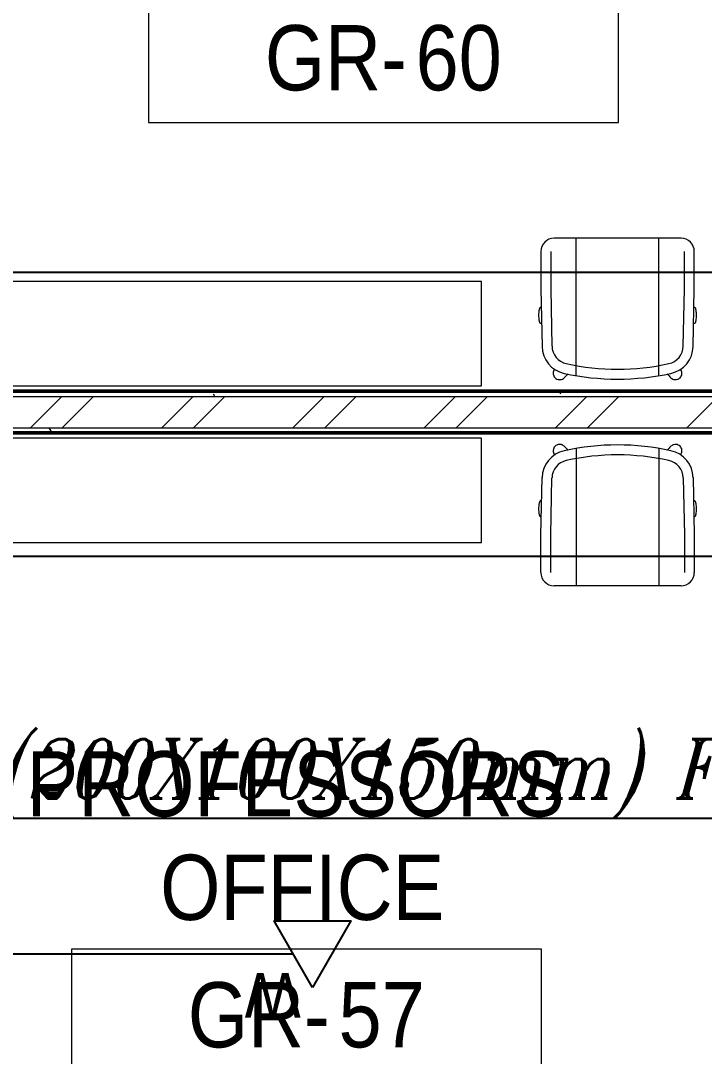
# Model space of a CAD drawing. Header units: millimetres. Extents: x -9358 to 257996, y -67499 to 9117.
# Drawn here: x 12446 to 15064, y -23118 to -19148 of the extents above; entities that cross this region are included whole.
import ezdxf
from ezdxf import colors
from ezdxf.entities.mleader import LeaderData, LeaderLine
from ezdxf.math import Vec2, Vec3

# ---------------------------------------------------------------- set-up
doc = ezdxf.new("R2010")
doc.units = ezdxf.units.MM
doc.header["$LTSCALE"] = 1000
for name, color, linetype, lineweight in [('A-FRN', 8, 'Continuous', 9), ('A-ROM-NAM', 8, 'Continuous', 9), ('A-WAL-CLD', 8, 'Continuous', 9), ('A-WAL-CMU', 8, 'Continuous', 50), ('A-WAL-PAT-1', 8, 'Continuous', 9)]:
    doc.layers.add(name, color=color, linetype=linetype, lineweight=lineweight)
for name, color, linetype in [('CCTVNET', 6, 'Continuous'), ('DATANET', 4, 'Continuous'), ('LC-T-OUTLET', 4, 'Continuous')]:
    doc.layers.add(name, color=color, linetype=linetype)
doc.styles.add('Arial_5', font='arial.ttf', dxfattribs={"width": 0.85, "height": 200})
doc.styles.add('ELEC', font='romant.shx', dxfattribs={"width": 0.8, "oblique": 15, "height": 0.18})
pattern_1 = [(0, (0, 0), (812.8, 203.2), [33.528, -576.072, 33.528, -576.072, -3251.2]), (0, (0, 0), (812.8, 203.2), [-1219.2, 33.528, -1185.672, 33.528, -576.072, -1422.4]), (0, (0, 0), (812.8, 203.2), [-3048, 33.528, -372.872, 33.528, -982.472]), (120, (304.8, 101.6), (-582.3764, 602.3054), [33.528, -576.072, 33.528, -576.072, -3251.2]), (120, (304.8, 101.6), (-582.3764, 602.3054), [-1219.2, 33.528, -1185.672, 33.528, -576.072, -1422.4]), (120, (304.8, 101.6), (-582.3764, 602.3054), [-3048, 33.528, -372.872, 33.528, -982.472]), (240, (406.4, 508), (-230.4236, -805.5054), [33.528, -576.072, 33.528, -576.072, -3251.2]), (240, (406.4, 508), (-230.4236, -805.5054), [-1219.2, 33.528, -1185.672, 33.528, -576.072, -1422.4]), (240, (406.4, 508), (-230.4236, -805.5054), [-3048, 33.528, -372.872, 33.528, -982.472])]

# ---------------------------------------------------------------- blocks, each defined once
blk = doc.blocks.new('D-W')
at = {"color": 3, "elevation": 0}
blk.add_lwpolyline([(0, 254.5), (146.9, 0), (-146.9, 0), (0, 254.5)], dxfattribs=at)
at = {"layer": 'LC-T-OUTLET', "color": 2}
blk.add_attdef('W', (77.2, 236.3, 0), '', height=170, dxfattribs=at)
blk = doc.blocks.new('Scoop_Conference_Swivel_Chair_14893 - Scoop_Conference_Swivel_Chair_14893-746239-01-Ground Floor Furniture Plan')
at = {"layer": 'A-FRN'}
for p, q in [((243.1, 190.7), (-243.1, 190.7)), ((-158.6, -336.1), (-158.6, 190.7)), ((158.6, -336.1), (158.6, 190.7)), ((-293.9, 139.9), (-293.9, -5.1)), ((-255.8, 139.9), (-255.8, -4.7)), ((255.8, -4.7), (255.8, 139.9)), ((293.9, -5.1), (293.9, 139.9)), ((-293.9, -5.1), (-289.4, -224)), ((-255.8, -4.7), (-251.3, -223.2)), ((251.3, -223.2), (255.8, -4.7)), ((289.4, -224), (293.9, -5.1)), ((-292.5, -74.7), (-296, -74.7)), ((296, -74.7), (292.5, -74.7)), ((-296, -134.7), (-291.2, -134.7)), ((291.2, -134.7), (296, -134.7))]:
    blk.add_line(p, q, dxfattribs=at)
for centre, radius, start, end in [((-243.1, 139.9), 50.8, 90, 180), ((243.1, 139.9), 50.8, 0, 90), ((-181.4, -221.7), 108, 181.1926, 257.6483), ((-181.4, -221.7), 69.8, 181.1926, 257.6483), ((181.4, -221.7), 69.9, 282.3517, 358.8074), ((181.4, -221.7), 108, 282.3517, 358.8074), ((0, 606.8), 918, 257.6483, 282.3517), ((-221.9, -326.6), 24.9, 185.2328, 189), ((-221.9, -326.6), 24.9, 221.5152, 225), ((-221.9, -326.6), 24.9, 225, 228.4875), ((-221.9, -326.6), 24.9, 261, 264.7647), ((0, 606.8), 956.1, 257.6483, 282.3517)]:
    blk.add_arc(centre, radius, start, end, dxfattribs=at)
for points, knots in [([(-296, -134.7), (-296.5, -134.7), (-297.2, -133.8), (-298.3, -130.8), (-299, -127.8), (-299.8, -124.1), (-300.6, -118.4), (-301.3, -110), (-301.3, -99.3), (-300.6, -91), (-299.8, -85.2), (-299, -81.5), (-298.3, -78.5), (-297.2, -75.6), (-296.5, -74.7), (-296, -74.7)], [-1, -1, -1, -1, -0.888889, -0.833333, -0.777778, -0.722222, -0.666667, -0.555556, -0.444444, -0.333333, -0.277778, -0.222222, -0.166667, -0.111111, 0, 0, 0, 0]), ([(296, -74.7), (296.5, -74.7), (297.2, -75.6), (298.3, -78.5), (299, -81.5), (299.8, -85.2), (300.6, -91), (301.3, -99.3), (301.3, -110), (300.6, -118.4), (299.8, -124.1), (299, -127.8), (298.3, -130.8), (297.2, -133.8), (296.5, -134.7), (296, -134.7)], [-1, -1, -1, -1, -0.888889, -0.833333, -0.777778, -0.722222, -0.666667, -0.555556, -0.444444, -0.333333, -0.277778, -0.222222, -0.166667, -0.111111, 0, 0, 0, 0]), ([(-241.2, -310.9), (-242, -311.9), (-243.3, -313.8), (-244.9, -316.9), (-245.9, -320), (-246.6, -323.2), (-246.9, -327.5), (-246.1, -333.7), (-242.7, -341.1), (-236.4, -347.4), (-228.3, -351.1), (-219.5, -351.8), (-211.1, -349.5), (-206.3, -346.2), (-204.3, -344.2)], [-0.9668069, -0.9668069, -0.9668069, -0.9668069, -0.9166667, -0.875, -0.8333333, -0.7916667, -0.75, -0.6666667, -0.5555556, -0.4444444, -0.3333333, -0.2222222, -0.1111111, 0, 0, 0, 0]), ([(239.5, -344.2), (241.3, -342.3), (244.5, -337.9), (246.9, -330.3), (246.8, -322.4), (244.6, -315.8), (242.3, -312.2), (241.2, -310.9)], [-1, -1, -1, -1, -0.8, -0.6, -0.4, -0.2, -0.0666114, -0.0666114, -0.0666114, -0.0666114]), ([(204.3, -344.2), (206.3, -346.1), (210.8, -349.3), (219.8, -352), (230.2, -350.9), (236.8, -346.8), (239.5, -344.2)], [-1, -1, -1, -1, -0.785714, -0.571429, -0.285714, 0, 0, 0, 0])]:
    blk.add_open_spline(points, degree=3, knots=knots, dxfattribs=at)
for points in [[(-204.3, -344.2), (-199.5, -339.3), (-194.6, -334.4), (-189.8, -329.6)], [(189.8, -329.6), (194.6, -334.4), (199.5, -339.3), (204.3, -344.2)]]:
    blk.add_open_spline(points, degree=3, dxfattribs=at)
blk = doc.blocks.new('Scoop_Conference_Swivel_Chair_14893 - Scoop_Conference_Swivel_Chair_14893-748504-01-Ground Floor Furniture Plan')
at = {"layer": 'A-FRN'}
for p, q in [((-158.6, 336.1), (-158.6, -190.7)), ((158.6, 336.1), (158.6, -190.7)), ((-293.9, 5.1), (-289.4, 224)), ((-255.8, 4.7), (-251.3, 223.2)), ((251.3, 223.2), (255.8, 4.7)), ((289.4, 224), (293.9, 5.1)), ((-291.2, 134.7), (-296, 134.7)), ((296, 134.7), (291.2, 134.7)), ((-296, 74.7), (-292.5, 74.7)), ((292.5, 74.7), (296, 74.7)), ((-293.9, -139.9), (-293.9, 5.1)), ((-255.8, -139.9), (-255.8, 4.7)), ((255.8, 4.7), (255.8, -139.9)), ((293.9, 5.1), (293.9, -139.9)), ((243.1, -190.7), (-243.1, -190.7))]:
    blk.add_line(p, q, dxfattribs=at)
for centre, radius, start, end in [((-181.4, 221.7), 107.9, 102.3517, 178.8074), ((-221.9, 326.6), 24.9, 171, 174.7672), ((-221.9, 326.6), 24.9, 135, 138.4848), ((-221.9, 326.6), 24.9, 131.5125, 135), ((-221.9, 326.6), 24.9, 95.2353, 99), ((0, -606.8), 956.1, 77.6483, 102.3517), ((181.4, 221.7), 108, 1.1926, 77.6483), ((-181.4, 221.7), 69.8, 102.3517, 178.8074), ((0, -606.8), 918, 77.6483, 102.3517), ((181.4, 221.7), 69.9, 1.1926, 77.6483), ((-243.1, -139.9), 50.8, 180, 270), ((243.1, -139.9), 50.8, 270, 0)]:
    blk.add_arc(centre, radius, start, end, dxfattribs=at)
for points, knots in [([(-204.3, 344.2), (-205.8, 345.7), (-208.4, 347.6), (-212.2, 349.6), (-215.3, 350.6), (-218.5, 351.3), (-222.8, 351.6), (-229, 350.8), (-236.4, 347.4), (-242.7, 341.1), (-246.4, 333), (-247.1, 324.2), (-245, 316.6), (-242.4, 312.5), (-241.2, 310.9)], [-1, -1, -1, -1, -0.9166667, -0.875, -0.8333333, -0.7916667, -0.75, -0.6666667, -0.5555556, -0.4444444, -0.3333333, -0.2222222, -0.1111111, -0.0331931, -0.0331931, -0.0331931, -0.0331931]), ([(239.5, 344.2), (237.5, 346.2), (232.8, 349.5), (223.6, 352), (215.1, 351), (208.5, 347.7), (205.6, 345.4), (204.3, 344.2)], [-1, -1, -1, -1, -0.785714, -0.571429, -0.285714, -0.142857, 0, 0, 0, 0]), ([(241.2, 310.9), (243.1, 313.2), (245, 316.7), (246.3, 321.5), (246.9, 325.4), (246.7, 331), (244.5, 337.9), (241.3, 342.3), (239.5, 344.2)], [-0.9333886, -0.9333886, -0.9333886, -0.9333886, -0.7, -0.625, -0.55, -0.4, -0.2, 0, 0, 0, 0]), ([(-296, 74.7), (-296.5, 74.7), (-297.2, 75.6), (-298.3, 78.5), (-299, 81.5), (-299.8, 85.2), (-300.6, 91), (-301.3, 99.3), (-301.3, 110), (-300.6, 118.4), (-299.8, 124.1), (-299, 127.8), (-298.3, 130.8), (-297.2, 133.8), (-296.5, 134.7), (-296, 134.7)], [-1, -1, -1, -1, -0.888889, -0.833333, -0.777778, -0.722222, -0.666667, -0.555556, -0.444444, -0.333333, -0.277778, -0.222222, -0.166667, -0.111111, 0, 0, 0, 0]), ([(296, 134.7), (296.5, 134.7), (297.2, 133.8), (298.3, 130.8), (299, 127.8), (299.8, 124.1), (300.6, 118.4), (301.3, 110), (301.3, 99.3), (300.6, 91), (299.8, 85.2), (299, 81.5), (298.3, 78.5), (297.2, 75.6), (296.5, 74.7), (296, 74.7)], [-1, -1, -1, -1, -0.888889, -0.833333, -0.777778, -0.722222, -0.666667, -0.555556, -0.444444, -0.333333, -0.277778, -0.222222, -0.166667, -0.111111, 0, 0, 0, 0])]:
    blk.add_open_spline(points, degree=3, knots=knots, dxfattribs=at)
for points in [[(-189.8, 329.6), (-194.6, 334.4), (-199.5, 339.3), (-204.3, 344.2)], [(204.3, 344.2), (199.5, 339.3), (194.6, 334.4), (189.8, 329.6)]]:
    blk.add_open_spline(points, degree=3, dxfattribs=at)
blk = doc.blocks.new('Walls 249 - Walls 41-1952091-01-Ground Floor Furniture Plan')
at = {"layer": 'A-FRN'}
for p, q in [((25274.7, -24881.6), (25274.7, -25281.6)), ((27604.7, -24881.6), (25274.7, -24881.6)), ((27604.7, -25281.6), (27604.7, -24881.6)), ((25274.7, -25281.6), (27604.7, -25281.6))]:
    blk.add_line(p, q, dxfattribs=at)
blk = doc.blocks.new('Walls 251 - Walls 41-1952125-01-Ground Floor Furniture Plan')
at = {"layer": 'A-FRN'}
for p, q in [((27604.7, -15718.4), (25274.7, -15718.4)), ((25274.7, -15718.4), (25274.7, -16118.4)), ((27604.7, -16118.4), (27604.7, -15718.4)), ((25274.7, -16118.4), (27604.7, -16118.4))]:
    blk.add_line(p, q, dxfattribs=at)
blk = doc.blocks.new('M_Room Tag_Small - M_Room Tag_Small-919701-01-Ground Floor Furniture Plan')
at = {"layer": 'A-ROM-NAM'}
for p, q in [((9, 2.5), (-9, 2.5)), ((-9, 2.5), (-9, -2.5)), ((9, -2.5), (9, 2.5)), ((-9, -2.5), (9, -2.5))]:
    blk.add_line(p, q, dxfattribs=at)
blk = doc.blocks.new('G')
at = {"layer": 'A-WAL-PAT-1'}
h = blk.add_hatch(dxfattribs=at)
h.set_pattern_fill('FP_1', color=256, style=0, pattern_type=2)
h.set_pattern_definition([(45, (0, 0), (-251.447, 251.447), []), (45, (0, 381), (-251.447, 251.447), [])])
h.paths.add_polyline_path([(16750, -20560), (16750, -20440), (10800, -20440), (10800, -20560), (16354.9, -20560)], flags=0)
h.paths.add_polyline_path([(10760, -20560), (10780, -20560), (10780, -20440), (10760, -20440)], flags=0)
h = blk.add_hatch(dxfattribs=at)
h.set_pattern_fill('FP_2', color=256, style=0, pattern_type=2)
h.set_pattern_definition(pattern_1)
h.paths.add_polyline_path([(10800, -20560), (10800, -20440), (16330, -20440), (16330, -20420), (10780, -20420), (10780, -20560)], flags=0)
h.paths.add_polyline_path([(16750, -20440), (16750, -20420), (16350, -20420), (16350, -20440), (16354.9, -20440)], flags=0)
h = blk.add_hatch(dxfattribs=at)
h.set_pattern_fill('FP_2', color=256, style=0, pattern_type=2)
h.set_pattern_definition(pattern_1)
h.paths.add_polyline_path([(16330, -20580), (16330, -20560), (10780, -20560), (10780, -20580), (15863.4, -20580)], flags=0)
h.paths.add_polyline_path([(16750, -20580), (16750, -20560), (16350, -20560), (16350, -20580), (16354.9, -20580)], flags=0)
at = {"layer": 'A-WAL-CLD'}
for p, q in [((10800, -20440), (16750, -20440)), ((10800, -20560), (16750, -20560))]:
    blk.add_line(p, q, dxfattribs=at)
at = {"layer": 'A-WAL-CMU'}
for p, q in [((16330, -20420), (10780, -20420)), ((10780, -20580), (16330, -20580))]:
    blk.add_line(p, q, dxfattribs=at)
at = {"layer": 'A-FRN'}
for name, p, rotation in [('Scoop_Conference_Swivel_Chair_14893 - Scoop_Conference_Swivel_Chair_14893-746239-01-Ground Floor Furniture Plan', (14732.1, -20024.5), 3.4931760347e-05), ('Scoop_Conference_Swivel_Chair_14893 - Scoop_Conference_Swivel_Chair_14893-748504-01-Ground Floor Furniture Plan', (14732.1, -20975.5), 359.9999650682396)]:
    blk.add_blockref(name, p, dxfattribs=dict(at, rotation=rotation))
for name, p in [('Walls 249 - Walls 41-1952091-01-Ground Floor Furniture Plan', (-13393.4, 4881.6)), ('Walls 251 - Walls 41-1952125-01-Ground Floor Furniture Plan', (-13393.4, -4881.6))]:
    blk.add_blockref(name, p, dxfattribs=at)
at = {"layer": 'A-ROM-NAM', "xscale": 99.99999999999991, "yscale": 99.99999999999991, "zscale": 99.99999999999991}
for p in [(13835.8, -19140.1), (13540.6, -22808.5)]:
    blk.add_blockref('M_Room Tag_Small - M_Room Tag_Small-919701-01-Ground Floor Furniture Plan', p, dxfattribs=at)
at = {"layer": 'A-ROM-NAM', "char_height": 250, "attachment_point": 1, "style": 'Arial_5'}
for s, insert, width in [('GR-', (13381, -19016.9), 699.873), ('60', (13958.5, -19016.9), 418.481), ('PROFESSORS', (12468, -21799.9), 2633.543), ('OFFICE', (12979.9, -22196.8), 1392.531), ('GR-', (13085.8, -22685.3), 699.873), ('57', (13663.3, -22685.3), 418.481)]:
    blk.add_mtext(s, dxfattribs=dict(at, insert=insert, width=width))

msp = doc.modelspace()

# ---------------------------------------------------------------- block references
msp.add_blockref('G', (0, -148.1))

# ---------------------------------------------------------------- next in the draw order: linework, layer by layer
at = {"layer": 'DATANET', "color": 3, "ltscale": 50}
msp.add_line((13490.5, -22726.1), (8485, -22726.1), dxfattribs=at)
at = {"layer": 'DATANET', "color": 3}
for points in [[(16012.5, -20440.9), (15719, -20446.1), (15719, -20113.1), (8485, -20113.1)], [(8485, -21201.1), (15703.6, -21201.1), (15703.6, -20810.2), (15921.1, -20810.2)]]:
    msp.add_lwpolyline(points, dxfattribs=at)

# ---------------------------------------------------------------- next in the draw order: block references
ref = msp.add_blockref('D-W', (13564, -22598.9, 0), dxfattribs=dict(at, rotation=180))
ref.add_attrib('W', 'W', (13518.6, -22798.9), dxfattribs={"layer": 'LC-T-OUTLET', "color": 3, "height": 170, "rotation": 180})

# ---------------------------------------------------------------- next in the draw order: leaders
at = {"layer": 'CCTVNET', "color": 3}
ml = msp.add_multileader_mtext('Standard', dxfattribs=at)
ml.set_content('{\\C6;CABLE TRUNK (200X100X150mm) FOR CCTV & ACCESS CONTROL}', color=2, style='ELEC')
ml.set_leader_properties(color=6)
ml.build(insert=Vec2(0, 0))
ml.multileader.update_dxf_attribs({"text_left_attachment_type": 6, "text_right_attachment_type": 6, "dogleg_length": 1703.1, "arrow_head_size": 151.4})
ctx = ml.context
ctx.base_point, ctx.char_height, ctx.arrow_head_size, ctx.landing_gap_size, ctx.plane_origin = Vec3(10418.6, -22205.1), 227.107, 151.4, 22.7, Vec3(-2585.3, -59547)
ctx.left_attachment, ctx.right_attachment = 6, 6
notes = []
notes.append((ctx, [(0, (1, 1, 0), (10241, -22205.1), (1, 0), 177.6, [(0, [(8710.3, -21780.6)], 0, [])])]))
ctx.mtext.insert, ctx.mtext.width, ctx.mtext.line_spacing_factor, ctx.mtext.flow_direction = Vec3(10441.3, -21902.3), 213786.42, 2, 5
for ctx, leaders in notes:
    for number, flags, end, landing, length, lines in leaders:
        leader = LeaderData()
        leader.index, (leader.has_last_leader_line, leader.has_dogleg_vector, leader.attachment_direction) = number, flags
        leader.last_leader_point, leader.dogleg_vector, leader.dogleg_length = Vec3(end), Vec3(landing), length
        for number, points, colour, breaks in lines:
            line = LeaderLine()
            line.index, line.vertices, line.color, line.breaks = number, Vec3.list(points), colors.encode_raw_color(colour), breaks
            leader.lines.append(line)
        ctx.leaders.append(leader)

doc.saveas('drawing.dxf')
